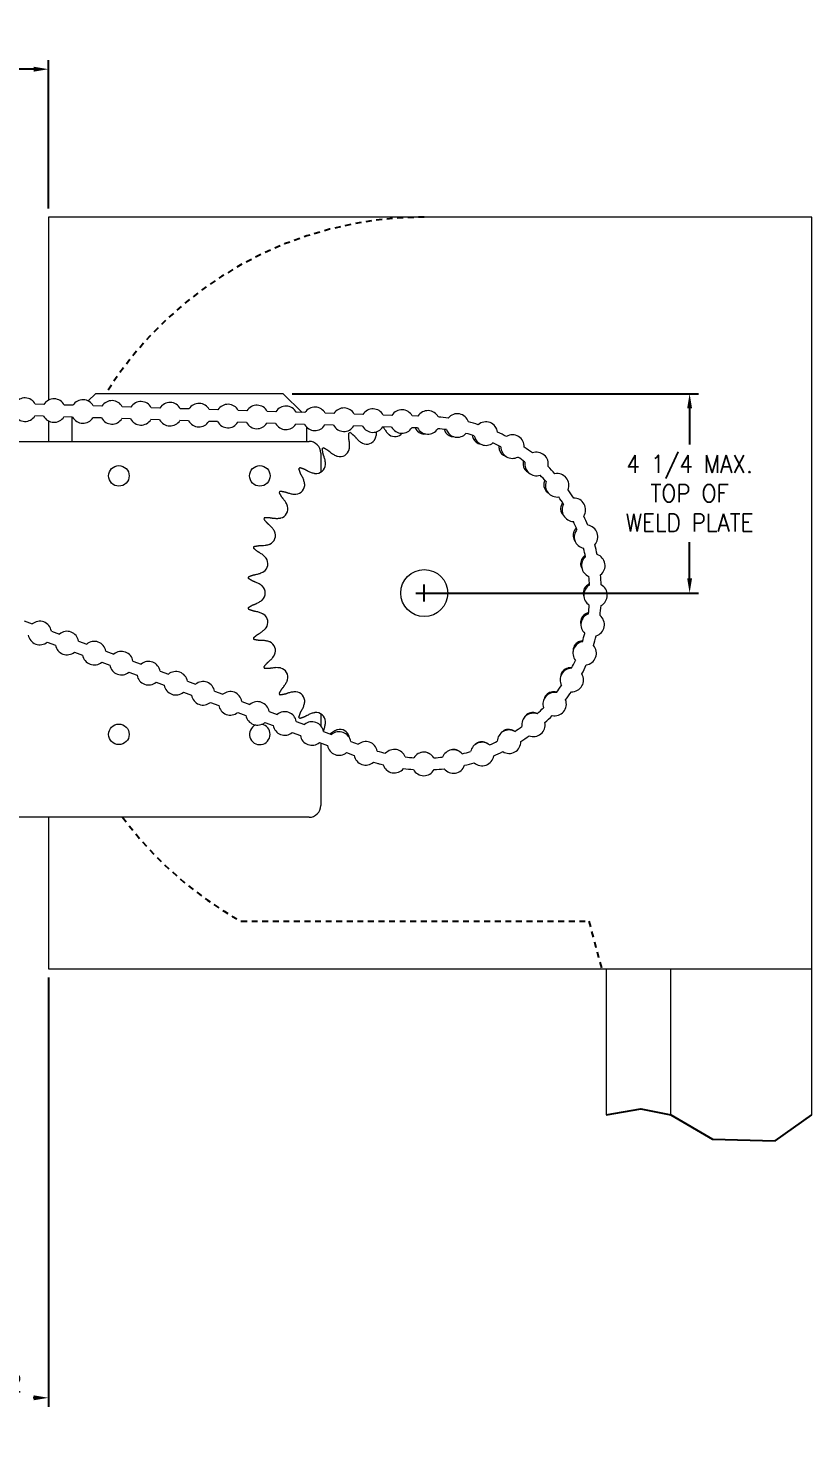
# Model space of a CAD drawing. Extents: x 4.1 to 67.2, y 8.2 to 41.8.
# Drawn here: x 50.48 to 67.16, y 11.02 to 41.04 of the extents above; entities that cross this region are included whole.
import ezdxf

# ---------------------------------------------------------------- set-up
doc = ezdxf.new("R2010")
doc.units = 0
doc.header["$LTSCALE"] = 0.5
doc.header["$MEASUREMENT"] = 0
doc.linetypes.add('HIDDEN', pattern=[0.375, 0.25, -0.125])
doc.layers.get('Defpoints').update_dxf_attribs({"linetype": 'CONTINUOUS'})
for name, color, linetype in [('DIM', 1, 'CONTINUOUS'), ('HID', 2, 'HIDDEN'), ('OBJ', 3, 'CONTINUOUS')]:
    doc.layers.add(name, color=color, linetype=linetype)
doc.styles.add('ROMANS', font='romans.shx', dxfattribs={"width": 0.9, "height": 0.375})
doc.dimstyles.new('GENIE', dxfattribs={"dimscale": 2, "dimtxt": 0.25, "dimasz": 0.156, "dimexe": 0.095, "dimexo": 0.0925, "dimgap": 0.095, "dimtad": 0, "dimtih": 1, "dimtoh": 1, "dimdec": 5, "dimzin": 4, "dimdsep": 46, "dimlunit": 5, "dimtxsty": 'ROMANS', "dimcen": 0.09, "dimadec": 0, "dimazin": 0, "dimtfac": 1, "dimtdec": 5, "dimtofl": 0, "dimtmove": 0, "dimatfit": 3, "dimfxl": 0, "dimfrac": 2, "dimtolj": 1, "dimtzin": 4, "dimarcsym": 0})

# ---------------------------------------------------------------- blocks, each defined once
blk = doc.blocks.new('*D23')
at = {"layer": 'Defpoints', "color": 0}
for p in [(55.908, 33.258), (58.908, 29.016), (64.557, 29.016)]:
    blk.add_point(p, dxfattribs=at)
at = {"layer": 'DIM', "color": 0, "lineweight": -2}
for p, q in [((56.093, 33.258), (64.747, 33.258)), ((64.557, 32.946), (64.557, 32.175)), ((64.557, 29.328), (64.557, 30.099)), ((59.093, 29.016), (64.747, 29.016))]:
    blk.add_line(p, q, dxfattribs=at)
at = {"layer": 'DIM', "color": 0}
for points in [[(64.505, 32.946), (64.609, 32.946), (64.557, 33.258)], [(64.505, 29.328), (64.609, 29.328), (64.557, 29.016)]]:
    blk.add_solid(points, dxfattribs=at)
at = {"layer": 'DIM', "color": 0, "insert": (64.557, 31.137), "char_height": 0.375, "attachment_point": 5, "style": 'ROMANS'}
blk.add_mtext('\\A1;4 1/4 MAX.\\PTOP OF\\PWELD PLATE', dxfattribs=at)
blk = doc.blocks.new('*D26')
at = {"layer": 'Defpoints', "color": 0}
for p in [(50.908, 40.163), (50.908, 37.016), (37.013, 35.553)]:
    blk.add_point(p, dxfattribs=at)
at = {"layer": 'DIM', "color": 0, "lineweight": -2}
for p, q in [((37.013, 35.738), (37.013, 40.353)), ((50.908, 37.201), (50.908, 40.353)), ((37.325, 40.163), (42.533, 40.163)), ((50.596, 40.163), (45.388, 40.163))]:
    blk.add_line(p, q, dxfattribs=at)
at = {"layer": 'DIM', "color": 0}
for points in [[(37.325, 40.215), (37.325, 40.111), (37.013, 40.163)], [(50.596, 40.215), (50.596, 40.111), (50.908, 40.163)]]:
    blk.add_solid(points, dxfattribs=at)
at = {"layer": 'DIM', "color": 0, "insert": (43.96, 40.163), "char_height": 0.375, "attachment_point": 5, "style": 'ROMANS'}
blk.add_mtext('\\A1;12 11/16\\PMIN.', dxfattribs=at)
blk = doc.blocks.new('*D28')
at = {"layer": 'Defpoints', "color": 0}
for p in [(50.908, 21.016), (48.205, 19.546), (50.908, 11.89)]:
    blk.add_point(p, dxfattribs=at)
at = {"layer": 'DIM', "color": 0, "lineweight": -2}
for p, q in [((50.908, 20.831), (50.908, 11.7)), ((48.205, 19.361), (48.205, 11.7)), ((48.517, 11.89), (48.695, 11.89)), ((50.596, 11.89), (50.586, 11.89))]:
    blk.add_line(p, q, dxfattribs=at)
at = {"layer": 'DIM', "color": 0}
for points in [[(48.517, 11.942), (48.517, 11.838), (48.205, 11.89)], [(50.596, 11.942), (50.596, 11.838), (50.908, 11.89)]]:
    blk.add_solid(points, dxfattribs=at)
at = {"layer": 'DIM', "color": 0, "insert": (49.641, 11.89), "char_height": 0.375, "attachment_point": 5, "style": 'ROMANS'}
blk.add_mtext('\\A1;1 1/2\\PMIN.', dxfattribs=at)

msp = doc.modelspace()

# ---------------------------------------------------------------- linework, layer by layer
at = {"layer": 'DIM'}
for p, q in [((58.907928, 28.83603), (58.907928, 29.19603)), ((58.727928, 29.01603), (59.087928, 29.01603))]:
    msp.add_line(p, q, dxfattribs=at)
at = {"layer": 'HID'}
for p, q in [((55.010146, 22.029807), (62.413398, 22.029807)), ((62.413398, 22.029807), (62.685039, 21.016029))]:
    msp.add_line(p, q, dxfattribs=at)
for start, end in [(90, 147.9784992), (216.6316671, 240.841803)]:
    msp.add_arc((58.907928, 29.01603), 8.000002, start, end, dxfattribs=at)
at = {"layer": 'OBJ', "linetype": 'Continuous', "lineweight": 15}
for p, q in [((50.907928, 37.016032), (50.907928, 33.11893)), ((67.157928, 37.016032), (50.907928, 37.016032)), ((67.157928, 17.912477), (67.157928, 37.016032)), ((50.813246, 33.030166), (50.628851, 33.035972)), ((51.907928, 33.257931), (51.75329, 33.103292)), ((55.907928, 33.257931), (51.907928, 33.257931)), ((56.308721, 32.857139), (55.907928, 33.257931)), ((50.805379, 32.780287), (50.620984, 32.786092)), ((51.422573, 32.760856), (51.238178, 32.766662)), ((51.430441, 33.010731), (51.246045, 33.016537)), ((51.411211, 32.761213), (51.407928, 32.757933)), ((51.407928, 32.757933), (51.407928, 32.242681)), ((52.039768, 32.741422), (51.855371, 32.747227)), ((52.047635, 32.991301), (51.863239, 32.997107)), ((52.656962, 32.721991), (52.472566, 32.727797)), ((52.664829, 32.971866), (52.480433, 32.977672)), ((53.282023, 32.952436), (53.097627, 32.958242)), ((53.899217, 32.933001), (53.714821, 32.938807)), ((54.516412, 32.913571), (54.332016, 32.919377)), ((55.133606, 32.894136), (54.94921, 32.899942)), ((55.7508, 32.874706), (55.566404, 32.880512)), ((56.367994, 32.855271), (56.183598, 32.861077)), ((56.985188, 32.835841), (56.800792, 32.841647)), ((57.602382, 32.816406), (57.417986, 32.822212)), ((58.219576, 32.796976), (58.035181, 32.802782)), ((58.773153, 32.779545), (58.652375, 32.783347)), ((50.907928, 32.677898), (50.907928, 32.242681)), ((53.274156, 32.702557), (53.08976, 32.708362)), ((53.89135, 32.683126), (53.706954, 32.688932)), ((54.508544, 32.663691), (54.324148, 32.669497)), ((55.125738, 32.644261), (54.941342, 32.650067)), ((55.742932, 32.624826), (55.558537, 32.630632)), ((56.360127, 32.605396), (56.175731, 32.611202)), ((56.407928, 32.242681), (56.407928, 32.542595)), ((56.977321, 32.585961), (56.792925, 32.591767)), ((57.594515, 32.566531), (57.410119, 32.572337)), ((58.211709, 32.547096), (58.027313, 32.552902)), ((58.764894, 32.52968), (58.644507, 32.533472)), ((48.8254, 32.242681), (56.4554, 32.242681)), ((56.7054, 31.992679), (56.7054, 31.587898)), ((50.390987, 28.421028), (50.564061, 28.357143)), ((50.883715, 27.97267), (51.056789, 27.908785)), ((50.970284, 28.207202), (51.143357, 28.143317)), ((51.549581, 27.993377), (51.722655, 27.929492)), ((51.463012, 27.758844), (51.636085, 27.694959)), ((52.128878, 27.779551), (52.301951, 27.715666)), ((52.042308, 27.545018), (52.215382, 27.481133)), ((52.621605, 27.331192), (52.794678, 27.267308)), ((52.708174, 27.565725), (52.881248, 27.50184)), ((53.287471, 27.351899), (53.460545, 27.288014)), ((53.200902, 27.117367), (53.373976, 27.053482)), ((53.866768, 27.138073), (54.039842, 27.074188)), ((53.780199, 26.903541), (53.953272, 26.839656)), ((54.446065, 26.924248), (54.619138, 26.860363)), ((54.359496, 26.689715), (54.532569, 26.62583)), ((54.938792, 26.475889), (55.111866, 26.412004)), ((55.025362, 26.710422), (55.198435, 26.646537)), ((55.604658, 26.496596), (55.777732, 26.432711)), ((56.7054, 26.444163), (56.7054, 26.190815)), ((55.51809, 26.262063), (55.691163, 26.198179)), ((56.183955, 26.28277), (56.357029, 26.218885)), ((56.097386, 26.048238), (56.27046, 25.984353)), ((56.676683, 25.834412), (56.849756, 25.770527)), ((56.7054, 25.82381), (56.7054, 24.492678)), ((56.763252, 26.068944), (56.936326, 26.005059)), ((57.342549, 25.855119), (57.50236, 25.796129)), ((57.25598, 25.620586), (57.415791, 25.561596)), ((56.4554, 24.242682), (48.8254, 24.242682)), ((50.907928, 24.242682), (50.907928, 21.016029)), ((50.907928, 21.016029), (67.157928, 21.016029)), ((62.782928, 21.016029), (62.782928, 17.912477)), ((62.782928, 21.016029), (64.157928, 21.016029)), ((64.157928, 17.912477), (64.157928, 21.016029))]:
    msp.add_line(p, q, dxfattribs=at)
at = {"layer": 'OBJ'}
msp.add_lwpolyline([(62.782928, 17.912477), (63.51665, 18.041975), (64.157928, 17.912477), (65.043512, 17.392829), (66.375457, 17.360372), (67.157928, 17.912477)], dxfattribs=at)
at = {"layer": 'OBJ', "linetype": 'Continuous', "lineweight": 15}
for centre, radius in [((52.407928, 31.50793), 0.21875), ((55.407928, 31.50793), 0.21875), ((58.907928, 29.01603), 0.5), ((52.407928, 26.00793), 0.21875)]:
    msp.add_circle(centre, radius, dxfattribs=at)
for centre, radius, start, end in [((50.408518, 32.917846), 0.25, 28.1966177, 148.1966177), ((51.025712, 32.898413), 0.25, 28.1966177, 148.1966177), ((51.642906, 32.878981), 0.25, 28.1966177, 148.1966177), ((52.2601, 32.859548), 0.25, 28.1966177, 148.1966177), ((52.877295, 32.840116), 0.25, 28.1966177, 148.1966177), ((53.494489, 32.820683), 0.25, 28.1966177, 148.1966177), ((54.111683, 32.801251), 0.25, 28.1966177, 148.1966177), ((54.728877, 32.781818), 0.25, 28.1966177, 148.1966177), ((50.408518, 32.917846), 0.25, 208.1966177, 328.1966177), ((51.025712, 32.898413), 0.25, 208.1966177, 328.1966177), ((51.642906, 32.878981), 0.25, 208.1966177, 328.1966177), ((52.2601, 32.859548), 0.25, 208.1966177, 328.1966177), ((52.877295, 32.840116), 0.25, 208.1966177, 328.1966177), ((55.346071, 32.762385), 0.25, 28.1966177, 148.1966177), ((55.963265, 32.742953), 0.25, 28.1966177, 148.1966177), ((56.580459, 32.72352), 0.25, 28.1966177, 148.1966177), ((57.197654, 32.704088), 0.25, 28.1966177, 148.1966177), ((57.814848, 32.684655), 0.25, 28.1966177, 148.1966177), ((58.432042, 32.665222), 0.25, 28.1966177, 148.1966177), ((58.985412, 32.647459), 0.25, 27.2878935, 148.106617), ((58.920729, 29.013535), 3.7595, 82.3746145, 85.623903), ((58.907928, 29.01603), 3.759391, 84.730266, 85.269734), ((59.613087, 32.58148), 0.25, 17.3258935, 140.710624), ((53.494489, 32.820683), 0.25, 208.1966177, 328.1966177), ((54.111683, 32.801251), 0.25, 208.1966177, 328.1966177), ((54.728877, 32.781818), 0.25, 208.1966177, 328.1966177), ((55.346071, 32.762385), 0.25, 208.1966177, 328.1966177), ((55.963265, 32.742953), 0.25, 208.1966177, 328.1966177), ((56.580459, 32.72352), 0.25, 208.1966177, 328.1966177), ((57.197654, 32.704088), 0.25, 208.1966177, 328.1966177), ((58.907928, 29.01603), 3.759391, 114.730266, 115.269734), ((57.814848, 32.684655), 0.25, 208.1966177, 328.1966177), ((58.432042, 32.665222), 0.25, 208.1966177, 328.1966177), ((58.907928, 32.601566), 0.2025, 224.2099395, 279.1100318), ((58.985412, 32.647459), 0.25, 208.1066985, 327.2585168), ((58.920729, 29.013535), 3.5095, 82.4921389, 85.5063786), ((59.53055, 32.547094), 0.2025, 214.2099395, 270.7308348), ((59.613087, 32.58148), 0.25, 200.7400007, 317.2965168), ((58.920729, 29.013535), 3.7595, 72.4126145, 75.661903), ((60.219885, 32.40791), 0.25, 7.3638935, 130.748624), ((58.920729, 29.013535), 3.7595, 62.4506145, 65.699903), ((56.4554, 31.99268), 0.25, 0, 90), ((57.681603, 32.385332), 0.2025, 244.2099395, 335.7900605), ((58.285306, 32.547094), 0.2025, 234.2099395, 319.4035188), ((58.920729, 29.013535), 3.5095, 72.5301389, 75.5443786), ((60.134253, 32.385332), 0.2025, 204.2099395, 262.3992443), ((60.219885, 32.40791), 0.25, 190.7780007, 307.3345168), ((58.920729, 29.013535), 3.5095, 62.5681389, 65.5823786), ((60.787507, 32.131985), 0.25, 180.8160007, 297.3725168), ((60.787507, 32.131985), 0.25, 357.4018935, 120.786624), ((58.920729, 29.013535), 3.7595, 52.4886145, 55.737903), ((58.907928, 29.01603), 3.759391, 124.730266, 125.269734), ((57.11516, 32.121195), 0.2025, 254.2099395, 345.7900605), ((60.700696, 32.121195), 0.2025, 194.2099395, 254.088519), ((58.920729, 29.013535), 3.5095, 52.6061389, 55.6203786), ((61.298837, 31.762024), 0.25, 347.4398935, 110.824624), ((58.907928, 29.01603), 3.759391, 134.730266, 135.269734), ((56.60319, 31.76271), 0.2025, 264.2099395, 355.7900605), ((61.212666, 31.76271), 0.2025, 184.2099395, 245.7727911), ((61.298837, 31.762024), 0.25, 170.8540007, 287.4105168), ((58.920729, 29.013535), 3.5095, 42.6441389, 45.6583786), ((58.920729, 29.013535), 3.7595, 42.5266145, 45.775903), ((61.738457, 31.309183), 0.25, 337.4778935, 100.862624), ((56.161249, 31.320768), 0.2025, 274.2099395, 5.7900605), ((61.654608, 31.320768), 0.2025, 174.2099395, 237.4265321), ((61.738457, 31.309183), 0.25, 160.8920007, 277.4485168), ((58.907928, 29.01603), 3.759391, 144.730266, 145.269734), ((58.920729, 29.013535), 3.5095, 32.6821389, 35.6963786), ((58.920729, 29.013535), 3.7595, 32.5646145, 35.813903), ((62.093109, 30.787118), 0.25, 327.5158935, 90.900624), ((58.907928, 29.01603), 3.759391, 154.730266, 155.269734), ((55.802763, 30.808798), 0.2025, 284.2099395, 15.7900605), ((62.013093, 30.808798), 0.2025, 164.2099395, 229.0239132), ((62.093109, 30.787118), 0.25, 150.9300007, 267.4865168), ((58.920729, 29.013535), 3.7595, 22.6026145, 25.851903), ((55.538627, 30.242356), 0.2025, 294.2099395, 25.7900605), ((62.277229, 30.242356), 0.2025, 154.2099395, 220.53805), ((58.920729, 29.013535), 3.5095, 22.7201389, 25.7343786), ((62.352099, 30.211572), 0.25, 140.9680007, 257.5245168), ((62.352099, 30.211572), 0.25, 317.5538935, 80.938624), ((58.920729, 29.013535), 3.7595, 12.6406145, 15.889903), ((58.907928, 29.01603), 3.759391, 164.730266, 165.269734), ((55.376865, 29.638652), 0.2025, 304.2099395, 35.7900605), ((62.438991, 29.638652), 0.2025, 144.2099395, 211.9401091), ((62.507617, 29.599899), 0.25, 131.0060007, 247.5625168), ((58.920729, 29.013535), 3.5095, 12.7581389, 15.7723786), ((62.507617, 29.599899), 0.25, 307.5918935, 70.976624), ((58.907928, 29.01603), 3.759391, 174.730266, 175.269734), ((55.322393, 29.01603), 0.2025, 314.2099395, 45.7900605), ((62.493464, 29.01603), 0.2025, 134.2099395, 203.1982443), ((62.554975, 28.970544), 0.25, 121.0440007, 237.6005168), ((58.920729, 29.013535), 3.5095, 2.7961389, 5.8103786), ((58.920729, 29.013535), 3.7595, 2.6786145, 5.927903), ((62.554975, 28.970544), 0.25, 297.6298935, 61.014624), ((58.907928, 29.01603), 3.759391, 184.730266, 185.269734), ((55.376865, 28.393409), 0.2025, 324.2099395, 55.7900605), ((62.438991, 28.393409), 0.2025, 124.2099395, 194.2762377), ((62.492743, 28.342486), 0.25, 111.0820007, 227.6385168), ((58.920729, 29.013535), 3.5095, 352.8341389, 355.8483786), ((62.492743, 28.342486), 0.25, 287.6678935, 51.052624), ((58.920729, 29.013535), 3.7595, 352.7166145, 355.965903), ((50.723888, 28.164906), 0.25, 9.7402587, 129.7402587), ((50.723888, 28.164906), 0.25, 189.7402587, 309.7402587), ((51.303185, 27.951081), 0.25, 9.7402587, 129.7402587), ((51.882481, 27.737255), 0.25, 9.7402587, 129.7402587), ((58.907928, 29.01603), 3.759391, 194.730266, 195.269734), ((55.538627, 27.789705), 0.2025, 334.2099395, 65.7900605), ((62.322798, 27.734663), 0.25, 101.1200007, 217.6765168), ((62.277229, 27.789705), 0.2025, 114.2099395, 185.1317643), ((58.920729, 29.013535), 3.5095, 342.8721389, 345.8863786), ((58.920729, 29.013535), 3.7595, 342.7546145, 346.003903), ((51.303185, 27.951081), 0.25, 189.7402587, 309.7402587), ((51.882481, 27.737255), 0.25, 189.7402587, 309.7402587), ((52.461778, 27.523429), 0.25, 9.7402587, 129.7402587), ((62.322798, 27.734663), 0.25, 277.7058935, 41.090624), ((52.461778, 27.523429), 0.25, 189.7402587, 309.7402587), ((53.041075, 27.309603), 0.25, 9.7402587, 129.7402587), ((53.620372, 27.095777), 0.25, 9.7402587, 129.7402587), ((58.907928, 29.01603), 3.759391, 204.730266, 205.269734), ((55.802763, 27.223263), 0.2025, 344.2099395, 75.7900605), ((62.050266, 27.165404), 0.25, 91.1580007, 207.7145168), ((62.013093, 27.223263), 0.2025, 104.2099395, 175.7139542), ((58.920729, 29.013535), 3.5095, 332.9101389, 335.9243786), ((58.920729, 29.013535), 3.7595, 332.7926145, 336.041903), ((53.041075, 27.309603), 0.25, 189.7402587, 309.7402587), ((53.620372, 27.095777), 0.25, 189.7402587, 309.7402587), ((54.199669, 26.881952), 0.25, 9.7402587, 129.7402587), ((58.920729, 29.013535), 3.5095, 322.9481389, 325.9623786), ((62.050266, 27.165404), 0.25, 267.7438935, 31.128624), ((54.199669, 26.881952), 0.25, 189.7402587, 309.7402587), ((54.778965, 26.668126), 0.25, 9.7402587, 129.7402587), ((58.907928, 29.01603), 3.759391, 214.730266, 215.269734), ((56.161249, 26.711293), 0.2025, 354.2099395, 85.7900605), ((61.683364, 26.651875), 0.25, 81.1960007, 197.7525168), ((61.654608, 26.711293), 0.2025, 94.2099395, 165.9598617), ((61.683364, 26.651875), 0.25, 257.7818935, 21.166624), ((58.920729, 29.013535), 3.7595, 322.8306145, 326.079903), ((54.778965, 26.668126), 0.25, 189.7402587, 309.7402587), ((55.358262, 26.4543), 0.25, 9.7402587, 129.7402587), ((55.937559, 26.240474), 0.25, 9.7402587, 129.7402587), ((56.60319, 26.269351), 0.2025, 4.2099395, 95.7900605), ((61.233155, 26.20956), 0.25, 71.2340007, 187.7905168), ((61.212666, 26.269351), 0.2025, 84.2099395, 155.7888443), ((58.920729, 29.013535), 3.5095, 312.9861389, 316.0003786), ((55.358262, 26.4543), 0.25, 189.7402587, 309.7402587), ((55.407928, 26.00793), 0.21875, 114.1695014, 0), ((55.407928, 26.00793), 0.21875, 0, 78.5284583), ((55.937559, 26.240474), 0.25, 189.7402587, 309.7402587), ((58.907928, 29.01603), 3.759391, 224.730266, 225.269734), ((56.516856, 26.026649), 0.25, 9.7402587, 129.7402587), ((58.920729, 29.013535), 3.5095, 303.0241389, 306.0383786), ((61.233155, 26.20956), 0.25, 247.8198935, 11.204624), ((58.920729, 29.013535), 3.7595, 312.8686145, 316.117903), ((56.516856, 26.026649), 0.25, 189.7402587, 309.7402587), ((57.096153, 25.812823), 0.25, 9.7402587, 129.7402587), ((57.11516, 25.910866), 0.2025, 14.2099395, 105.7900605), ((57.662187, 25.603892), 0.25, 11.4620007, 129.7402587), ((60.139226, 25.589377), 0.25, 51.3100007, 167.8665168), ((60.134253, 25.646729), 0.2025, 64.2099395, 133.7169493), ((58.920729, 29.013535), 3.5095, 293.0621389, 296.0763786), ((60.713216, 25.851798), 0.25, 61.2720007, 177.8285168), ((60.700696, 25.910866), 0.2025, 74.2099395, 145.0927872), ((60.713216, 25.851798), 0.25, 237.8578935, 1.242624), ((58.920729, 29.013535), 3.7595, 302.9066145, 306.155903), ((57.096153, 25.812823), 0.25, 189.7402587, 309.7402587), ((57.662187, 25.603892), 0.25, 189.7402587, 311.432624), ((58.920729, 29.013535), 3.5095, 253.2141389, 256.2283786), ((58.271013, 25.437579), 0.25, 21.4240007, 137.9805168), ((58.285306, 25.484967), 0.2025, 55.0195831, 91.4117302), ((58.920729, 29.013535), 3.5095, 263.1761389, 266.1903786), ((58.899432, 25.379097), 0.25, 31.3860007, 147.9425168), ((58.907928, 25.430495), 0.2025, 53.4990301, 107.7276912), ((58.920729, 29.013535), 3.5095, 273.1381389, 276.1523786), ((59.528492, 25.430211), 0.25, 41.3480007, 157.9045168), ((59.53055, 25.484967), 0.2025, 54.2099395, 121.4160714), ((58.920729, 29.013535), 3.5095, 283.1001389, 286.1143786), ((60.139226, 25.589377), 0.25, 227.8958935, 351.280624), ((58.920729, 29.013535), 3.7595, 292.9446145, 296.193903), ((58.920729, 29.013535), 3.7595, 253.0966145, 256.345903), ((58.907928, 29.01603), 3.759391, 254.730266, 255.269734), ((58.271013, 25.437579), 0.25, 198.0098935, 321.394624), ((58.920729, 29.013535), 3.7595, 263.0586145, 266.307903), ((58.899432, 25.379097), 0.25, 207.9718935, 331.356624), ((58.920729, 29.013535), 3.7595, 273.0206145, 276.269903), ((59.528492, 25.430211), 0.25, 217.9338935, 341.318624), ((58.920729, 29.013535), 3.7595, 282.9826145, 286.231903), ((56.4554, 24.49268), 0.25, 270, 0)]:
    msp.add_arc(centre, radius, start, end, dxfattribs=at)
for points in [[(57.335198, 32.430637), (57.422041, 32.358384)], [(58.032515, 32.552738), (58.053422, 32.516848)], [(58.713264, 32.531308), (58.745498, 32.48064)], [(58.745498, 32.48064), (58.762778, 32.460365)], [(59.332359, 32.497883), (59.349589, 32.456211)], [(59.349589, 32.456211), (59.363086, 32.433242)], [(57.302648, 32.302708), (57.303118, 32.41568)], [(57.312235, 32.247078), (57.302648, 32.302708)], [(57.422041, 32.358384), (57.458493, 32.315281)], [(57.570327, 32.216145), (57.5935, 32.203004)], [(57.866293, 32.30229), (57.875596, 32.327254)], [(58.146343, 32.399802), (58.166881, 32.382832)], [(59.929962, 32.373839), (59.940261, 32.327254)], [(59.940261, 32.327254), (59.949563, 32.30229)], [(60.497401, 32.147933), (60.499565, 32.097687)], [(56.75631, 31.974024), (56.737156, 32.085357)], [(56.775411, 31.920905), (56.75631, 31.974024)], [(56.766152, 32.105661), (56.864222, 32.049581)], [(56.864222, 32.049581), (56.907605, 32.013466)], [(57.034954, 31.935257), (57.060058, 31.926335)], [(57.311465, 32.071484), (57.316291, 32.097687)], [(60.499565, 32.097687), (60.504392, 32.071484)], [(61.017426, 31.826786), (61.010509, 31.774484)], [(56.275348, 31.555458), (56.237152, 31.66178)], [(56.262181, 31.686809), (56.3685, 31.64861)], [(56.303382, 31.506465), (56.275348, 31.555458)], [(56.3685, 31.64861), (56.417494, 31.620577)], [(56.55649, 31.565671), (56.582762, 31.561245)], [(56.805144, 31.747845), (56.805348, 31.774484)], [(61.010509, 31.774484), (61.010712, 31.747845)], [(56.362716, 31.341196), (56.35829, 31.367469)], [(61.457566, 31.367469), (61.453141, 31.341196)], [(61.474148, 31.419949), (61.457566, 31.367469)], [(55.874376, 31.059735), (55.818298, 31.157806)], [(55.838601, 31.186801), (55.949937, 31.167648)], [(55.910492, 31.016355), (55.874376, 31.059735)], [(55.949937, 31.167648), (56.003055, 31.148546)], [(56.149475, 31.118612), (56.176114, 31.118814)], [(61.853533, 30.939601), (61.827154, 30.889003)], [(55.50828, 30.620838), (55.621251, 30.621313)], [(55.621251, 30.621313), (55.676879, 30.611724)], [(55.997622, 30.863903), (55.988702, 30.889003)], [(61.827154, 30.889003), (61.818234, 30.863903)], [(55.565577, 30.501915), (55.493321, 30.58876)], [(55.608677, 30.465467), (55.565577, 30.501915)], [(55.720957, 30.330461), (55.707814, 30.353631)], [(55.826272, 30.607669), (55.852472, 30.612494)], [(62.108043, 30.353631), (62.094899, 30.330461)], [(62.143849, 30.400236), (62.108043, 30.353631)], [(55.281256, 30.006117), (55.392429, 30.026195)], [(55.392429, 30.026195), (55.448877, 30.026416)], [(55.596705, 30.048362), (55.621668, 30.057664)], [(55.358333, 29.898951), (55.272095, 29.971927)], [(55.407109, 29.870538), (55.358333, 29.898951)], [(55.541126, 29.757078), (55.524159, 29.777616)], [(62.291698, 29.777616), (62.27473, 29.757078)], [(62.33296, 29.815378), (62.291698, 29.777616)], [(55.467747, 29.457694), (55.490716, 29.471187)], [(55.258942, 29.269155), (55.161342, 29.326047)], [(55.164426, 29.361313), (55.270423, 29.400389)], [(55.31191, 29.249645), (55.258942, 29.269155)], [(55.270423, 29.400389), (55.325975, 29.410409)], [(55.463594, 29.161182), (55.443317, 29.178462)], [(62.372539, 29.178462), (62.352262, 29.161182)], [(62.424057, 29.211236), (62.372539, 29.178462)], [(55.443317, 28.853598), (55.463594, 28.870879)], [(55.161342, 28.706013), (55.258942, 28.762905)], [(55.270423, 28.631672), (55.164426, 28.670753)], [(55.258942, 28.762905), (55.31191, 28.782415)], [(55.325975, 28.621652), (55.270423, 28.631672)], [(55.490716, 28.560874), (55.467747, 28.574372)], [(62.348109, 28.574372), (62.32514, 28.560874)], [(62.405011, 28.597899), (62.348109, 28.574372)], [(55.524159, 28.254445), (55.541126, 28.274983)], [(55.272095, 28.060134), (55.358333, 28.13311)], [(55.392429, 28.005865), (55.281256, 28.025943)], [(55.358333, 28.13311), (55.407109, 28.161523)], [(55.448877, 28.005645), (55.392429, 28.005865)], [(55.621668, 27.974397), (55.596705, 27.983699)], [(62.219152, 27.983699), (62.194188, 27.974397)], [(62.279345, 27.997004), (62.219152, 27.983699)], [(55.707814, 27.678429), (55.720957, 27.701605)], [(55.493321, 27.443301), (55.565577, 27.530145)], [(55.621251, 27.410748), (55.50828, 27.411222)], [(55.565577, 27.530145), (55.608677, 27.566593)], [(55.676879, 27.420337), (55.621251, 27.410748)], [(55.852472, 27.419567), (55.826272, 27.424392)], [(61.989584, 27.424392), (61.963384, 27.419567)], [(62.050804, 27.427029), (61.989584, 27.424392)], [(55.874376, 26.972326), (55.910492, 27.015706)], [(55.988702, 27.143058), (55.997622, 27.168162)], [(55.818298, 26.874255), (55.874376, 26.972326)], [(55.949937, 26.864413), (55.838601, 26.84526)], [(56.003055, 26.883515), (55.949937, 26.864413)], [(56.176114, 26.913247), (56.149475, 26.913448)], [(61.666382, 26.913448), (61.639742, 26.913247)], [(61.726337, 26.905521), (61.666382, 26.913448)], [(56.237152, 26.370281), (56.275348, 26.476603)], [(56.275348, 26.476603), (56.303382, 26.525596)], [(56.35829, 26.664592), (56.362716, 26.690865)], [(56.582762, 26.470816), (56.55649, 26.466395)], [(61.259366, 26.466395), (61.233095, 26.470816)], [(61.315886, 26.448537), (61.259366, 26.466395)], [(56.3685, 26.38345), (56.262181, 26.345257)], [(56.417494, 26.411483), (56.3685, 26.38345)], [(56.805348, 26.257577), (56.805144, 26.284216)], [(56.762109, 26.074163), (56.775411, 26.111156)], [(56.907605, 26.018595), (56.905164, 26.016563)], [(57.060058, 26.105726), (57.034954, 26.096804)], [(57.316291, 25.934374), (57.311465, 25.960577)], [(60.245529, 25.815916), (60.222356, 25.829057)], [(60.780902, 26.096804), (60.755799, 26.105726)], [(60.825887, 26.073351), (60.780902, 26.096804)]]:
    msp.add_open_spline(points, degree=1, dxfattribs=at)
for points, knots in [([(57.875596, 32.327254), (57.88201, 32.351345), (57.893135, 32.39313), (57.895068, 32.435487), (57.895887, 32.453423)], [0, 0, 0, 0, 0.5765525, 1, 1, 1, 1]), ([(58.053422, 32.516848), (58.066441, 32.496177), (58.092889, 32.454182), (58.128341, 32.418116), (58.146343, 32.399802)], [0, 0, 0, 0, 0.492221498, 1, 1, 1, 1]), ([(57.316291, 32.097687), (57.318277, 32.122509), (57.322308, 32.172914), (57.315626, 32.222109), (57.312235, 32.247078)], [0, 0, 0, 0, 0.492450312, 1, 1, 1, 1]), ([(57.458493, 32.315281), (57.474903, 32.297184), (57.508241, 32.260417), (57.549419, 32.231054), (57.570327, 32.216145)], [0, 0, 0, 0, 0.4922317357, 1, 1, 1, 1]), ([(56.805348, 31.774484), (56.802993, 31.799273), (56.79821, 31.849614), (56.783087, 31.896903), (56.775411, 31.920905)], [0, 0, 0, 0, 0.492435815, 1, 1, 1, 1]), ([(56.907605, 32.013466), (56.926908, 31.998493), (56.966124, 31.968075), (57.011774, 31.946309), (57.034954, 31.935257)], [0, 0, 0, 0, 0.492225806, 1, 1, 1, 1]), ([(56.417494, 31.620577), (56.439104, 31.609184), (56.483007, 31.586039), (56.531744, 31.57253), (56.55649, 31.565671)], [0, 0, 0, 0, 0.492227661, 1, 1, 1, 1]), ([(56.35829, 31.367469), (56.351666, 31.391472), (56.338215, 31.440216), (56.31511, 31.48416), (56.303382, 31.506465)], [0, 0, 0, 0, 0.492427154, 1, 1, 1, 1]), ([(55.988702, 30.889003), (55.978011, 30.911493), (55.956301, 30.957163), (55.925915, 30.996427), (55.910492, 31.016355)], [0, 0, 0, 0, 0.492453337, 1, 1, 1, 1]), ([(56.003055, 31.148546), (56.026315, 31.141078), (56.07357, 31.125907), (56.123912, 31.121069), (56.149475, 31.118612)], [0, 0, 0, 0, 0.4922231217, 1, 1, 1, 1]), ([(55.707814, 30.353631), (55.693379, 30.373921), (55.664067, 30.415125), (55.627326, 30.448518), (55.608677, 30.465467)], [0, 0, 0, 0, 0.492426656, 1, 1, 1, 1]), ([(55.676879, 30.611724), (55.701083, 30.608409), (55.750254, 30.601675), (55.800671, 30.60565), (55.826272, 30.607669)], [0, 0, 0, 0, 0.492227124, 1, 1, 1, 1]), ([(55.448877, 30.026416), (55.473288, 30.027353), (55.522882, 30.029258), (55.571843, 30.041928), (55.596705, 30.048362)], [0, 0, 0, 0, 0.492222873, 1, 1, 1, 1]), ([(55.524159, 29.777616), (55.50642, 29.795092), (55.4704, 29.830582), (55.428417, 29.857086), (55.407109, 29.870538)], [0, 0, 0, 0, 0.492443324, 1, 1, 1, 1]), ([(55.325975, 29.410409), (55.349853, 29.415572), (55.398363, 29.426062), (55.44438, 29.447041), (55.467747, 29.457694)], [0, 0, 0, 0, 0.492225913, 1, 1, 1, 1]), ([(55.443317, 29.178462), (55.422814, 29.192591), (55.381176, 29.221284), (55.335231, 29.240097), (55.31191, 29.249645)], [0, 0, 0, 0, 0.492431083, 1, 1, 1, 1]), ([(55.31191, 28.782415), (55.334529, 28.791647), (55.380479, 28.810403), (55.422155, 28.839052), (55.443317, 28.853598)], [0, 0, 0, 0, 0.492235522, 1, 1, 1, 1]), ([(55.467747, 28.574372), (55.445101, 28.584726), (55.399114, 28.605752), (55.3506, 28.616299), (55.325975, 28.621652)], [0, 0, 0, 0, 0.492435256, 1, 1, 1, 1]), ([(55.407109, 28.161523), (55.42778, 28.174542), (55.469776, 28.200992), (55.505844, 28.236444), (55.524159, 28.254445)], [0, 0, 0, 0, 0.492233471, 1, 1, 1, 1]), ([(55.596705, 27.983699), (55.572605, 27.989965), (55.523665, 28.002688), (55.474056, 28.004649), (55.448877, 28.005645)], [0, 0, 0, 0, 0.492440451, 1, 1, 1, 1]), ([(55.608677, 27.566593), (55.626774, 27.583005), (55.663539, 27.616345), (55.692903, 27.657522), (55.707814, 27.678429)], [0, 0, 0, 0, 0.492239293, 1, 1, 1, 1]), ([(55.826272, 27.424392), (55.80145, 27.426378), (55.751045, 27.430412), (55.701849, 27.423729), (55.676879, 27.420337)], [0, 0, 0, 0, 0.4924390603, 1, 1, 1, 1]), ([(55.910492, 27.015706), (55.925465, 27.035009), (55.955884, 27.074226), (55.97765, 27.119877), (55.988702, 27.143058)], [0, 0, 0, 0, 0.492217285, 1, 1, 1, 1]), ([(56.149475, 26.913448), (56.124685, 26.911095), (56.074345, 26.906315), (56.027057, 26.891191), (56.003055, 26.883515)], [0, 0, 0, 0, 0.492439735, 1, 1, 1, 1]), ([(56.303382, 26.525596), (56.314776, 26.547206), (56.337922, 26.591109), (56.351431, 26.639845), (56.35829, 26.664592)], [0, 0, 0, 0, 0.492227931, 1, 1, 1, 1]), ([(56.55649, 26.466395), (56.532487, 26.459771), (56.483742, 26.446319), (56.439798, 26.423212), (56.417494, 26.411483)], [0, 0, 0, 0, 0.492434388, 1, 1, 1, 1]), ([(56.775411, 26.111156), (56.782878, 26.134417), (56.798049, 26.181672), (56.80289, 26.232015), (56.805348, 26.257577)], [0, 0, 0, 0, 0.492234743, 1, 1, 1, 1]), ([(57.034954, 26.096804), (57.012466, 26.086113), (56.966797, 26.064403), (56.927533, 26.034017), (56.907605, 26.018595)], [0, 0, 0, 0, 0.492437999, 1, 1, 1, 1])]:
    msp.add_open_spline(points, degree=3, knots=knots, dxfattribs=at)

# ---------------------------------------------------------------- dimensions: what is measured, and where the dimension line sits
at = {"layer": 'DIM'}
dim = msp.add_linear_dim(base=(50.907928, 40.162853), p1=(37.012905, 35.552757), p2=(50.907928, 37.016032), text='12 11/16\\PMIN.', dimstyle='GENIE', dxfattribs=at)
dim.commit()
dim.dimension.update_dxf_attribs({"geometry": '*D26', "text_midpoint": (43.960417, 40.162853)})
dim = msp.add_linear_dim(base=(64.557346, 29.01603), p1=(55.907928, 33.257931), p2=(58.907928, 29.01603), angle=90, text='<> MAX.\\PTOP OF\\PWELD PLATE', dimstyle='GENIE', dxfattribs=at)
dim.commit()
dim.dimension.update_dxf_attribs({"geometry": '*D23', "text_midpoint": (64.557346, 31.136981)})
dim = msp.add_linear_dim(base=(50.907928, 11.890326), p1=(48.2054, 19.546033), p2=(50.907928, 21.016029), text='1 1/2\\PMIN.', dimstyle='GENIE', dxfattribs=at)
dim.commit()
dim.dimension.update_dxf_attribs({"geometry": '*D28', "text_midpoint": (49.640519, 11.890326), "dimtype": 160})

doc.saveas('drawing.dxf')
